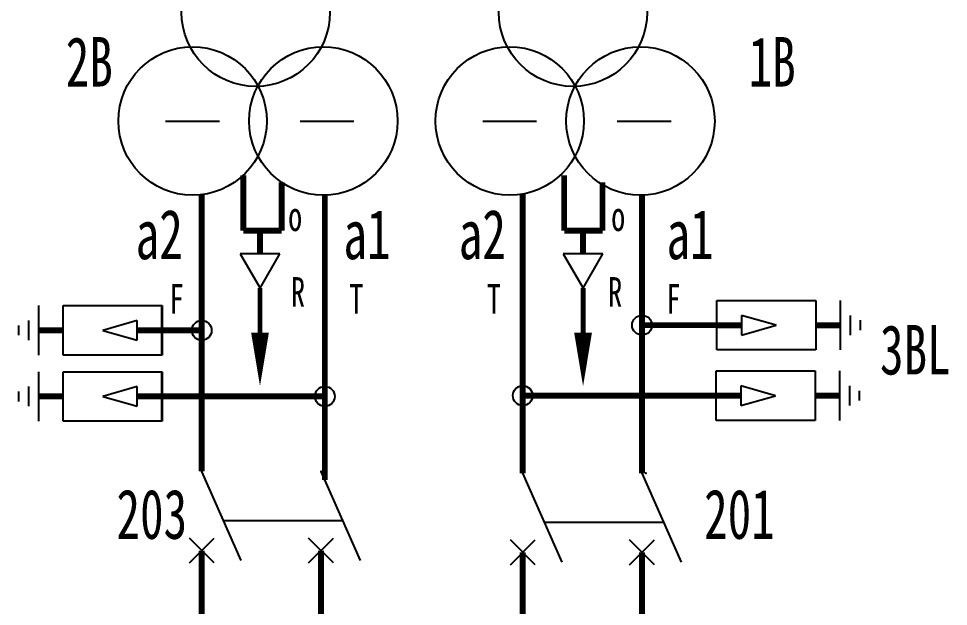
# Model space of a CAD drawing. Header units: millimetres. Extents: x 10667 to 23854, y -3427 to -2899.
# Drawn here: x 17523.3 to 17617.3, y -3102.5 to -3043.1 of the extents above; entities that cross this region are included whole.
import ezdxf

# ---------------------------------------------------------------- set-up
doc = ezdxf.new("R2010")
doc.units = ezdxf.units.MM
doc.header["$LTSCALE"] = 10
doc.linetypes.add('DASHED', pattern=[11, 5, 0.5, 5, 0.5])
for name, color, linetype in [('BLOCK', 3, 'Continuous'), ('设    备', 3, 'Continuous'), ('设备编号', 2, 'Continuous'), ('连 接 线', 1, 'Continuous')]:
    doc.layers.add(name, color=color, linetype=linetype)
doc.styles.add('HZ', font='SimSun.ttf', dxfattribs={"width": 0.7})

# ---------------------------------------------------------------- blocks, each defined once
blk = doc.blocks.new('$JT')
at = {"color": 3}
blk.add_lwpolyline([(0, 0, 1.8, 0, 0), (-0.001, 5.41, 0, 0, 0)], format="xyseb", dxfattribs=at)

msp = doc.modelspace()

# ---------------------------------------------------------------- linework, layer by layer
at = {"color": 3}
for centre in [(17547.321, -3042.438), (17579.378, -3042.438), (17540.932, -3053.438), (17554.146, -3053.438), (17572.989, -3053.438), (17586.203, -3053.438)]:
    msp.add_circle(centre, 7.5, dxfattribs=at)
at = {"layer": 'BLOCK'}
for p, q in [((17545.859, -3097.838), (17541.859, -3088.838)), ((17557.916, -3097.838), (17553.916, -3088.838)), ((17578.3, -3098.021), (17574.3, -3089.021)), ((17590.357, -3098.021), (17586.357, -3089.021)), ((17556.138, -3093.838), (17544.081, -3093.838)), ((17588.579, -3094.021), (17576.522, -3094.021)), ((17543.109, -3098.088), (17540.609, -3095.588)), ((17540.609, -3098.088), (17543.109, -3095.588)), ((17552.666, -3098.088), (17555.166, -3095.588)), ((17555.166, -3098.088), (17552.666, -3095.588)), ((17575.55, -3098.271), (17573.05, -3095.771)), ((17573.05, -3098.271), (17575.55, -3095.771)), ((17585.107, -3098.271), (17587.607, -3095.771)), ((17587.607, -3098.271), (17585.107, -3095.771))]:
    msp.add_line(p, q, dxfattribs=at)
for p in [(17541.859, -3088.838), (17553.916, -3088.838), (17574.3, -3089.021), (17586.741, -3089.021)]:
    msp.add_point(p, dxfattribs=at)
at = {"layer": '设    备', "color": 3}
for p, q in [((17593.929, -3071.573), (17603.929, -3071.573)), ((17593.929, -3076.573), (17593.929, -3071.573)), ((17603.929, -3071.573), (17603.929, -3076.573)), ((17606.429, -3076.573), (17606.429, -3071.573)), ((17525.35, -3072.089), (17525.35, -3077.089)), ((17527.85, -3072.089), (17537.85, -3072.089)), ((17527.85, -3077.089), (17527.85, -3072.089)), ((17537.791, -3072.089), (17537.791, -3077.089)), ((17537.85, -3072.089), (17537.85, -3077.089)), ((17524.35, -3073.589), (17524.35, -3075.589)), ((17535.35, -3073.589), (17531.85, -3074.589)), ((17535.35, -3075.589), (17535.35, -3073.589)), ((17599.929, -3074.073), (17596.429, -3073.073)), ((17596.429, -3073.073), (17596.429, -3075.073)), ((17607.429, -3075.073), (17607.429, -3073.073)), ((17608.429, -3074.573), (17608.429, -3073.573)), ((17523.35, -3074.089), (17523.35, -3075.089)), ((17531.85, -3074.589), (17535.35, -3075.589)), ((17596.429, -3075.073), (17599.929, -3074.073)), ((17603.929, -3076.573), (17593.929, -3076.573)), ((17537.85, -3077.089), (17527.85, -3077.089)), ((17525.35, -3078.766), (17525.35, -3083.766)), ((17527.85, -3078.766), (17537.85, -3078.766)), ((17527.85, -3083.766), (17527.85, -3078.766)), ((17537.791, -3078.766), (17537.791, -3083.766)), ((17537.85, -3078.766), (17537.85, -3083.766)), ((17593.847, -3078.69), (17603.847, -3078.69)), ((17593.847, -3083.69), (17593.847, -3078.69)), ((17603.847, -3078.69), (17603.847, -3083.69)), ((17606.347, -3083.69), (17606.347, -3078.69)), ((17524.35, -3080.266), (17524.35, -3082.266)), ((17535.35, -3080.266), (17531.85, -3081.266)), ((17535.35, -3082.266), (17535.35, -3080.266)), ((17599.847, -3081.19), (17596.347, -3080.19)), ((17596.347, -3080.19), (17596.347, -3082.19)), ((17607.347, -3082.19), (17607.347, -3080.19)), ((17523.35, -3080.766), (17523.35, -3081.766)), ((17531.85, -3081.266), (17535.35, -3082.266)), ((17596.347, -3082.19), (17599.847, -3081.19)), ((17608.347, -3081.69), (17608.347, -3080.69)), ((17537.85, -3083.766), (17527.85, -3083.766)), ((17603.847, -3083.69), (17593.847, -3083.69))]:
    msp.add_line(p, q, dxfattribs=at)
at = {"layer": '设    备', "color": 3, "const_width": 0.6}
for points in [[(17596.429, -3074.073), (17593.929, -3074.073)], [(17603.929, -3074.073), (17606.429, -3074.073)], [(17527.85, -3074.589), (17525.35, -3074.589)], [(17535.35, -3074.589), (17537.85, -3074.589)], [(17527.85, -3081.266), (17525.35, -3081.266)], [(17535.35, -3081.266), (17537.85, -3081.266)], [(17596.347, -3081.19), (17593.847, -3081.19)], [(17603.847, -3081.19), (17606.347, -3081.19)]]:
    msp.add_lwpolyline(points, dxfattribs=at)
at = {"layer": '连 接 线', "color": 3}
for p, q in [((17538.213, -3053.438), (17543.651, -3053.438)), ((17551.803, -3053.438), (17557.242, -3053.438)), ((17570.27, -3053.438), (17575.709, -3053.438)), ((17583.861, -3053.438), (17589.299, -3053.438)), ((17545.748, -3066.848), (17547.748, -3070.313)), ((17549.748, -3066.848), (17545.748, -3066.848)), ((17547.748, -3070.313), (17549.748, -3066.848)), ((17578.4, -3066.848), (17580.4, -3070.313)), ((17582.4, -3066.848), (17578.4, -3066.848)), ((17580.4, -3070.313), (17582.4, -3066.848))]:
    msp.add_line(p, q, dxfattribs=at)
at = {"layer": '连 接 线', "const_width": 0.6}
for points in [[(17546.056, -3058.914), (17546.056, -3064.528)], [(17578.49, -3058.914), (17578.49, -3064.528)], [(17549.931, -3059.642), (17549.931, -3064.528)], [(17582.365, -3059.642), (17582.365, -3064.528)], [(17541.859, -3060.88), (17541.859, -3072.033)], [(17554.3, -3060.936), (17554.3, -3070.033)], [(17574.3, -3060.822), (17574.3, -3070.033)], [(17586.357, -3060.936), (17586.357, -3089.021)], [(17546.056, -3064.528), (17549.931, -3064.528)], [(17547.748, -3064.528), (17547.748, -3066.848)], [(17578.49, -3064.528), (17582.365, -3064.528)], [(17580.4, -3064.528), (17580.4, -3066.848)], [(17541.859, -3070.033), (17541.859, -3088.838)], [(17554.3, -3070.033), (17554.3, -3089.701)], [(17574.3, -3070.033), (17574.3, -3089.021)], [(17586.357, -3070.587), (17586.357, -3071.995)], [(17586.357, -3074.068), (17593.92, -3074.068)], [(17537.859, -3074.594), (17541.859, -3074.594)], [(17537.85, -3081.266), (17554.3, -3081.266)], [(17574.3, -3081.186), (17593.838, -3081.186)], [(17541.859, -3096.838), (17541.859, -3127.685)], [(17553.916, -3096.838), (17553.916, -3127.685)], [(17574.3, -3097.021), (17574.3, -3127.685)], [(17586.357, -3097.021), (17586.357, -3127.685)]]:
    msp.add_lwpolyline(points, dxfattribs=at)
at = {"layer": '连 接 线', "color": 6, "linetype": 'DASHED', "ltscale": 0.5, "const_width": 0.5}
for points in [[(17547.748, -3070.313), (17547.748, -3075.313)], [(17580.4, -3070.313), (17580.4, -3075.313)]]:
    msp.add_lwpolyline(points, dxfattribs=at)
at = {"layer": '连 接 线', "color": 3}
for centre in [(17541.859, -3074.594), (17586.357, -3074.068), (17554.3, -3081.266), (17574.3, -3081.186)]:
    msp.add_circle(centre, 1, dxfattribs=at)

# ---------------------------------------------------------------- block references
at = {"layer": '连 接 线', "color": 3, "rotation": 180}
for p in [(17547.748, -3074.813), (17580.4, -3074.813)]:
    msp.add_blockref('$JT', p, dxfattribs=at)

# ---------------------------------------------------------------- texts
at = {"layer": '设备编号', "color": 6, "style": 'HZ', "width": 0.7}
for s, height, p in [('2B', 5, (17528.114, -3049.953)), ('1B', 5, (17597.134, -3049.953)), ('a2', 5, (17535.181, -3067.389)), ('o', 3, (17550.588, -3064.554)), ('a1', 5, (17556.178, -3067.389)), ('a2', 5, (17567.832, -3067.389)), ('o', 3, (17583.239, -3064.554)), ('a1', 5, (17588.83, -3067.389)), ('F', 3, (17538.613, -3072.908)), ('R', 3, (17550.871, -3072.21)), ('T', 3, (17556.772, -3072.908)), ('T', 3, (17570.67, -3072.908)), ('R', 3, (17582.928, -3072.21)), ('F', 3, (17588.83, -3072.908)), ('3BL', 5, (17610.41, -3079.048)), ('203', 5, (17533.241, -3095.656)), ('201', 5, (17592.631, -3095.656))]:
    msp.add_text(s, height=height, dxfattribs=at).set_placement(p)

doc.saveas('drawing.dxf')
